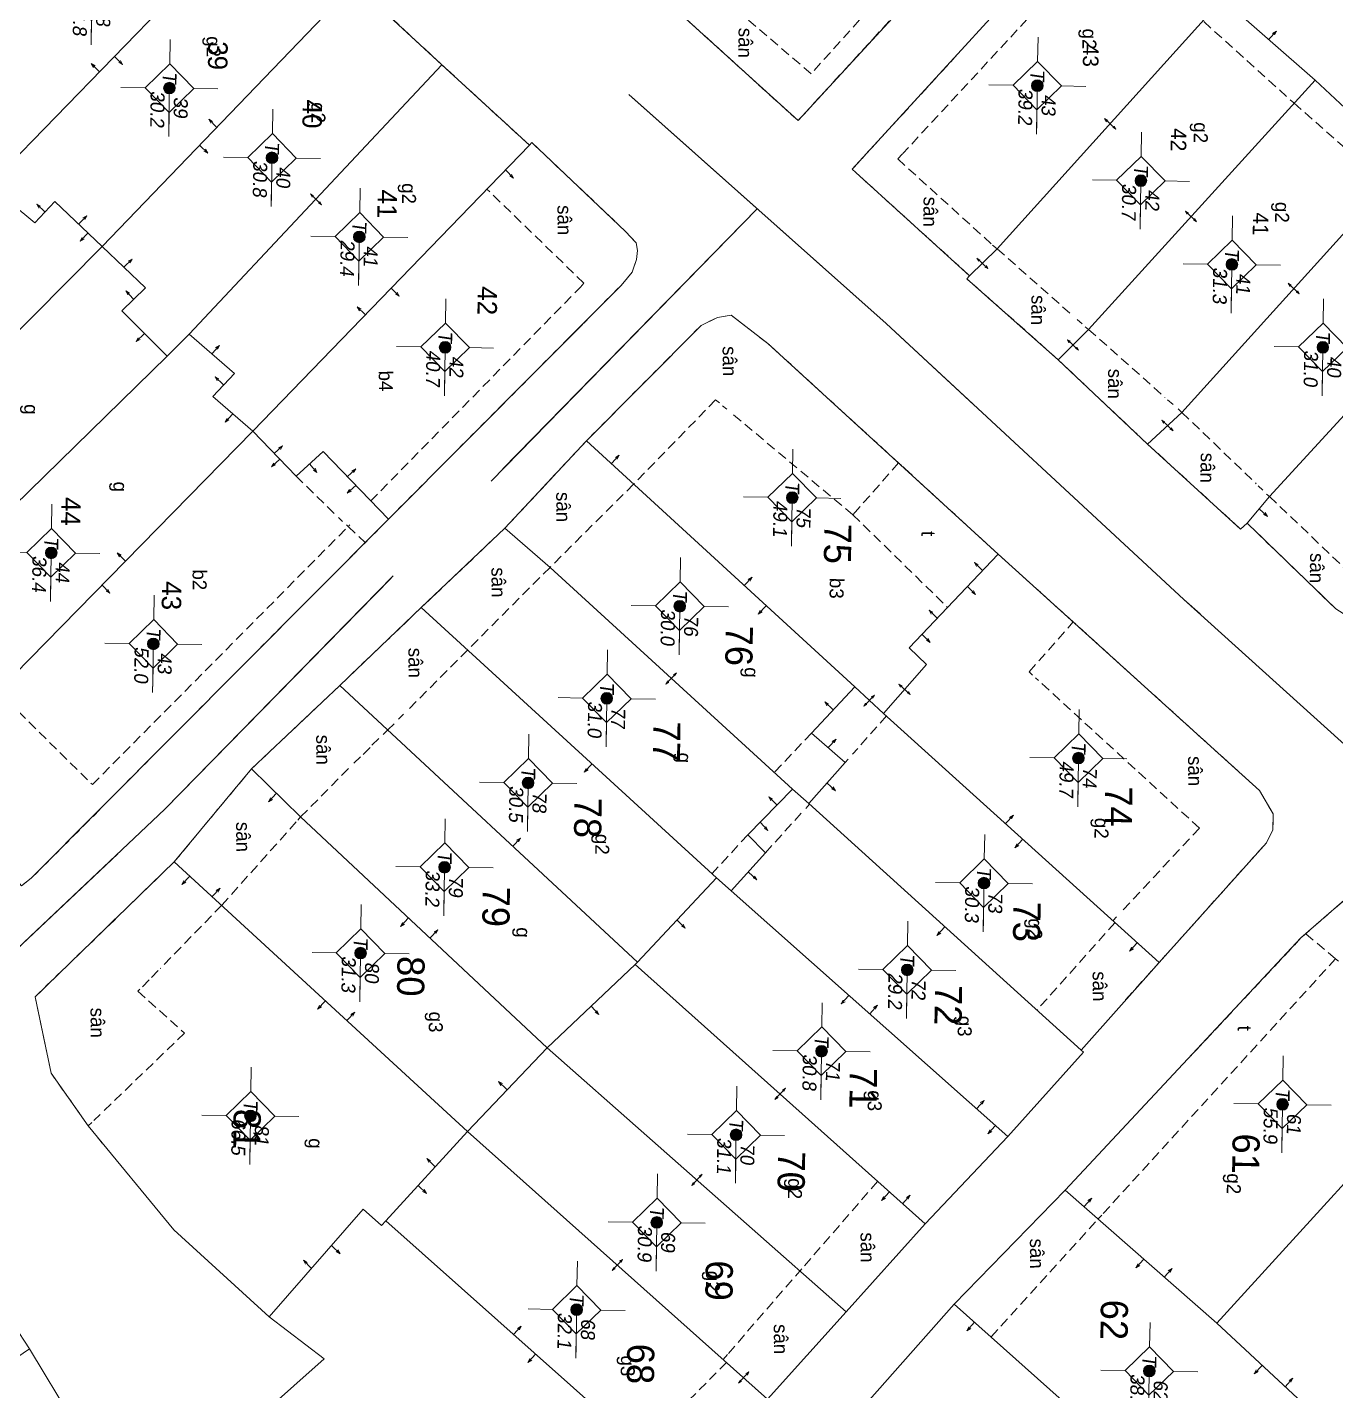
# Model space of a CAD drawing. Extents: x 601689 to 602595, y 1189742 to 1190763.
# Drawn here: x 601999.15 to 602032.82, y 1190608.76 to 1190643.84 of the extents above; entities that cross this region are included whole.
import ezdxf
from ezdxf.enums import TextEntityAlignment as Align

# ---------------------------------------------------------------- set-up
doc = ezdxf.new("R2010")
doc.units = 0
doc.header["$MEASUREMENT"] = 0
doc.linetypes.add('HIDDEN', pattern=[0.375, 0.25, -0.125])
for name, color, linetype in [('10', 250, 'Continuous'), ('11', 7, 'Continuous'), ('13', 7, 'Continuous'), ('14', 7, 'Continuous'), ('15', 7, 'Continuous'), ('16', 7, 'Continuous'), ('22', 7, 'Continuous'), ('53', 7, 'Continuous'), ('57', 7, 'Continuous')]:
    doc.layers.add(name, color=color, linetype=linetype)
doc.layers.get('0').off()
doc.styles.add('TXT', font='vnshx.shx')

# ---------------------------------------------------------------- blocks, each defined once
blk = doc.blocks.new('NH3R')
at = {"layer": '16', "color": 7, "linetype": 'Continuous', "lineweight": 0}
for p, q in [((0, 0), (0.297, -0.005)), ((0.297, -0.005), (0.186, 0.031)), ((0.297, -0.005), (0.189, -0.033))]:
    blk.add_line(p, q, dxfattribs=at)
blk = doc.blocks.new('NH3')
at = {"layer": '16', "color": 7, "linetype": 'Continuous', "lineweight": 0}
for p, q in [((-0.199, -0.002), (-0.113, 0.021)), ((0.197, -0.012), (0.107, 0.015)), ((-0.199, -0.002), (0.197, -0.012)), ((-0.199, -0.002), (-0.116, -0.035)), ((0.197, -0.012), (0.104, -0.027))]:
    blk.add_line(p, q, dxfattribs=at)
blk = doc.blocks.new('BDONG')
at = {"color": 7, "linetype": 'Continuous', "lineweight": 0}
for p, q in [((0, 0), (0, -1.508)), ((0, 0), (2.759, 0)), ((0.342, 0), (0.342, -1.508)), ((0.797, 0), (0.797, -1.508)), ((1.274, 0), (1.274, -1.508)), ((1.73, 0), (1.73, -1.508)), ((1.753, 0), (1.753, -1.508)), ((2.072, 0), (2.072, -1.508)), ((2.759, 0), (2.759, -1.508)), ((0, -0.308), (1.73, -0.308)), ((1.753, -0.308), (2.759, -0.308)), ((0, -0.458), (1.73, -0.458)), ((1.753, -0.458), (2.759, -0.458)), ((0, -0.608), (1.73, -0.608)), ((1.753, -0.608), (2.759, -0.608)), ((0, -0.758), (1.73, -0.758)), ((1.753, -0.758), (2.759, -0.758)), ((0, -0.908), (1.73, -0.908)), ((1.753, -0.908), (2.759, -0.908)), ((0, -1.058), (1.73, -1.058)), ((1.753, -1.058), (2.759, -1.058)), ((0, -1.208), (1.73, -1.208)), ((1.753, -1.208), (2.759, -1.208)), ((0, -1.358), (1.73, -1.358)), ((1.753, -1.358), (2.759, -1.358)), ((0, -1.508), (1.73, -1.508)), ((1.753, -1.508), (2.759, -1.508))]:
    blk.add_line(p, q, dxfattribs=at)
at = {"color": 7, "linetype": 'Continuous', "lineweight": 0, "style": 'TXT'}
for s, height, p in [('(D%%239ng cho ch%%216nh l%%253 bi%%213n %%174%%233ng)', 0.054, (1.743, 0.05)), ('s%%232 TT', 0.05, (0.21, -0.099)), ('s%%232 hi%%214u', 0.049998, (0.639, -0.104)), ('s%%232 hi%%214u th%%246a', 0.049998, (1.135, -0.103)), ('s%%232 hi%%214u th%%246a', 0.049998, (1.612, -0.107)), ('s%%232 TT', 0.05, (1.936, -0.114)), ('s%%232 hi%%214u th%%246a b%%225', 0.049998, (2.559, -0.108)), ('g%%232c c%%241a th%%246a', 0.049998, (1.137, -0.187)), ('Th%%246a th%%170m', 0.049998, (0.227, -0.214)), ('Th%%246a th%%170m', 0.049998, (0.63, -0.213)), ('l%%169n c%%203n', 0.049998, (1.56, -0.224)), ('Th%%246a b%%225', 0.049998, (1.956, -0.203)), ('(ch%%216 %%174%%184nh s%%232 m%%233t l%%199n)', 0.049998, (2.638, -0.204)), ('m%%237i th%%170m', 0.049998, (1.101, -0.282))]:
    blk.add_text(s, height=height, rotation=360, dxfattribs=at).set_placement(p, align=Align.CENTER)
blk.add_text('B%%182ng c%%184c th%%246a bi%%213n %%174%%233ng ', height=0.049998, rotation=360, dxfattribs=at).set_placement((0.008, 0.046))
blk = doc.blocks.new('BANG')
at = {"color": 7, "linetype": 'Continuous', "lineweight": 0, "xscale": 9.999585560760034, "yscale": 9.999585560760034, "rotation": 359.9999199552673}
blk.add_blockref('BDONG', (0, 0), dxfattribs=at)
blk = doc.blocks.new('*M2399239923992399')
at = {"layer": '13', "color": 3, "linetype": 'Continuous', "lineweight": 0}
blk.add_line((602206.107, 1189692.14), (602207.127, 1189692.14), dxfattribs=at)
at = {"layer": '13', "color": 3, "linetype": 'Continuous', "lineweight": 0, "style": 'TXT', "oblique": 7.6055}
for s, p in [('40', (602206.257, 1189692.44)), ('31.0', (602206.107, 1189691.84))]:
    blk.add_text(s, height=0.36, dxfattribs=at).set_placement(p, align=Align.MIDDLE_LEFT)
blk.add_text('T', height=0.36, dxfattribs=at).set_placement((602205.91, 1189692.14), align=Align.MIDDLE_RIGHT)
blk = doc.blocks.new('*M2404240424042404')
at = {"layer": '13', "color": 3, "linetype": 'Continuous', "lineweight": 0}
blk.add_line((602204.008, 1189689.769), (602205.028, 1189689.769), dxfattribs=at)
at = {"layer": '13', "color": 3, "linetype": 'Continuous', "lineweight": 0, "style": 'TXT', "oblique": 7.6055}
for s, p in [('41', (602204.158, 1189690.069)), ('31.3', (602204.008, 1189689.469))]:
    blk.add_text(s, height=0.36, dxfattribs=at).set_placement(p, align=Align.MIDDLE_LEFT)
blk.add_text('T', height=0.36, dxfattribs=at).set_placement((602203.811, 1189689.769), align=Align.MIDDLE_RIGHT)
blk = doc.blocks.new('*M2408240824082408')
at = {"layer": '13', "color": 3, "linetype": 'Continuous', "lineweight": 0}
blk.add_line((602201.886, 1189687.397), (602202.906, 1189687.397), dxfattribs=at)
at = {"layer": '13', "color": 3, "linetype": 'Continuous', "lineweight": 0, "style": 'TXT', "oblique": 7.6055}
for s, p in [('42', (602202.036, 1189687.697)), ('30.7', (602201.886, 1189687.097))]:
    blk.add_text(s, height=0.36, dxfattribs=at).set_placement(p, align=Align.MIDDLE_LEFT)
blk.add_text('T', height=0.36, dxfattribs=at).set_placement((602201.689, 1189687.397), align=Align.MIDDLE_RIGHT)
blk = doc.blocks.new('*M2412241224122412')
at = {"layer": '13', "color": 3, "linetype": 'Continuous', "lineweight": 0}
blk.add_line((602199.481, 1189684.696), (602200.501, 1189684.696), dxfattribs=at)
at = {"layer": '13', "color": 3, "linetype": 'Continuous', "lineweight": 0, "style": 'TXT', "oblique": 7.6055}
for s, p in [('43', (602199.631, 1189684.996)), ('39.2', (602199.481, 1189684.396))]:
    blk.add_text(s, height=0.36, dxfattribs=at).set_placement(p, align=Align.MIDDLE_LEFT)
blk.add_text('T', height=0.36, dxfattribs=at).set_placement((602199.284, 1189684.696), align=Align.MIDDLE_RIGHT)
blk = doc.blocks.new('CENTRD')
at = {"layer": '11', "linetype": 'Continuous', "lineweight": 0}
h = blk.add_hatch(color=2, dxfattribs=at)
edge = h.paths.add_edge_path()
edge.add_arc((0, 0), 0.15, 0, 360)
at = {"layer": '11', "color": 2, "linetype": 'Continuous', "lineweight": 0}
for p, q in [((0, 1.25), (0, 0.625)), ((0, 0.625), (-0.625, 0)), ((0.625, 0), (0, 0.625)), ((-0.625, 0), (-1.25, 0)), ((-0.625, 0), (0, -0.625)), ((0, -0.625), (0.625, 0)), ((1.25, 0), (0.625, 0)), ((0, -0.625), (0, -1.25))]:
    blk.add_line(p, q, dxfattribs=at)
blk.add_circle((0, 0), 0.15, dxfattribs=at)
blk = doc.blocks.new('*M2471247124712471')
at = {"layer": '13', "color": 3, "linetype": 'Continuous', "lineweight": 0}
blk.add_line((602225.596, 1189691.386), (602226.616, 1189691.386), dxfattribs=at)
at = {"layer": '13', "color": 3, "linetype": 'Continuous', "lineweight": 0, "style": 'TXT', "oblique": 7.6055}
for s, p in [('61', (602225.746, 1189691.686)), ('55.9', (602225.596, 1189691.086))]:
    blk.add_text(s, height=0.36, dxfattribs=at).set_placement(p, align=Align.MIDDLE_LEFT)
blk.add_text('T', height=0.36, dxfattribs=at).set_placement((602225.399, 1189691.386), align=Align.MIDDLE_RIGHT)
blk = doc.blocks.new('*M2476247624762476')
at = {"layer": '13', "color": 3, "linetype": 'Continuous', "lineweight": 0}
blk.add_line((602232.505, 1189688.057), (602233.525, 1189688.057), dxfattribs=at)
at = {"layer": '13', "color": 3, "linetype": 'Continuous', "lineweight": 0, "style": 'TXT', "oblique": 7.6055}
blk.add_text('T', height=0.36, dxfattribs=at).set_placement((602232.308, 1189688.057), align=Align.MIDDLE_RIGHT)
for s, p in [('62', (602232.655, 1189688.357)), ('38.6', (602232.505, 1189687.757))]:
    blk.add_text(s, height=0.36, dxfattribs=at).set_placement(p, align=Align.MIDDLE_LEFT)
blk = doc.blocks.new('*M2481248124812481')
at = {"layer": '13', "color": 3, "linetype": 'Continuous', "lineweight": 0}
blk.add_line((602216.765, 1189686.005), (602217.785, 1189686.005), dxfattribs=at)
at = {"layer": '13', "color": 3, "linetype": 'Continuous', "lineweight": 0, "style": 'TXT', "oblique": 7.6055}
for s, p in [('74', (602216.915, 1189686.305)), ('49.7', (602216.765, 1189685.705))]:
    blk.add_text(s, height=0.36, dxfattribs=at).set_placement(p, align=Align.MIDDLE_LEFT)
blk.add_text('T', height=0.36, dxfattribs=at).set_placement((602216.568, 1189686.005), align=Align.MIDDLE_RIGHT)
blk = doc.blocks.new('*M2484248424842484')
at = {"layer": '13', "color": 3, "linetype": 'Continuous', "lineweight": 0}
blk.add_line((602220.017, 1189683.622), (602221.037, 1189683.622), dxfattribs=at)
at = {"layer": '13', "color": 3, "linetype": 'Continuous', "lineweight": 0, "style": 'TXT', "oblique": 7.6055}
for s, p in [('73', (602220.167, 1189683.922)), ('30.3', (602220.017, 1189683.322))]:
    blk.add_text(s, height=0.36, dxfattribs=at).set_placement(p, align=Align.MIDDLE_LEFT)
blk.add_text('T', height=0.36, dxfattribs=at).set_placement((602219.82, 1189683.622), align=Align.MIDDLE_RIGHT)
blk = doc.blocks.new('*M2489248924892489')
at = {"layer": '13', "color": 3, "linetype": 'Continuous', "lineweight": 0}
blk.add_line((602222.276, 1189681.679), (602223.296, 1189681.679), dxfattribs=at)
at = {"layer": '13', "color": 3, "linetype": 'Continuous', "lineweight": 0, "style": 'TXT', "oblique": 7.6055}
for s, p in [('72', (602222.426, 1189681.979)), ('29.2', (602222.276, 1189681.379))]:
    blk.add_text(s, height=0.36, dxfattribs=at).set_placement(p, align=Align.MIDDLE_LEFT)
blk.add_text('T', height=0.36, dxfattribs=at).set_placement((602222.079, 1189681.679), align=Align.MIDDLE_RIGHT)
blk = doc.blocks.new('*M2494249424942494')
at = {"layer": '13', "color": 3, "linetype": 'Continuous', "lineweight": 0}
blk.add_line((602224.402, 1189679.506), (602225.422, 1189679.506), dxfattribs=at)
at = {"layer": '13', "color": 3, "linetype": 'Continuous', "lineweight": 0, "style": 'TXT', "oblique": 7.6055}
for s, p in [('71', (602224.552, 1189679.806)), ('30.8', (602224.402, 1189679.206))]:
    blk.add_text(s, height=0.36, dxfattribs=at).set_placement(p, align=Align.MIDDLE_LEFT)
blk.add_text('T', height=0.36, dxfattribs=at).set_placement((602224.205, 1189679.506), align=Align.MIDDLE_RIGHT)
blk = doc.blocks.new('*M2496249624962496')
at = {"layer": '13', "color": 3, "linetype": 'Continuous', "lineweight": 0}
blk.add_line((602210.172, 1189678.544), (602211.192, 1189678.544), dxfattribs=at)
at = {"layer": '13', "color": 3, "linetype": 'Continuous', "lineweight": 0, "style": 'TXT', "oblique": 7.6055}
for s, p in [('75', (602210.322, 1189678.844)), ('49.1', (602210.172, 1189678.244))]:
    blk.add_text(s, height=0.36, dxfattribs=at).set_placement(p, align=Align.MIDDLE_LEFT)
blk.add_text('T', height=0.36, dxfattribs=at).set_placement((602209.975, 1189678.544), align=Align.MIDDLE_RIGHT)
blk = doc.blocks.new('*M2498249824982498')
at = {"layer": '13', "color": 3, "linetype": 'Continuous', "lineweight": 0}
blk.add_line((602226.582, 1189677.337), (602227.602, 1189677.337), dxfattribs=at)
at = {"layer": '13', "color": 3, "linetype": 'Continuous', "lineweight": 0, "style": 'TXT', "oblique": 7.6055}
for s, p in [('70', (602226.732, 1189677.637)), ('31.1', (602226.582, 1189677.037))]:
    blk.add_text(s, height=0.36, dxfattribs=at).set_placement(p, align=Align.MIDDLE_LEFT)
blk.add_text('T', height=0.36, dxfattribs=at).set_placement((602226.385, 1189677.337), align=Align.MIDDLE_RIGHT)
blk = doc.blocks.new('*M2502250225022502')
at = {"layer": '13', "color": 3, "linetype": 'Continuous', "lineweight": 0}
blk.add_line((602213.007, 1189675.692), (602214.027, 1189675.692), dxfattribs=at)
at = {"layer": '13', "color": 3, "linetype": 'Continuous', "lineweight": 0, "style": 'TXT', "oblique": 7.6055}
for s, p in [('76', (602213.157, 1189675.992)), ('30.0', (602213.007, 1189675.392))]:
    blk.add_text(s, height=0.36, dxfattribs=at).set_placement(p, align=Align.MIDDLE_LEFT)
blk.add_text('T', height=0.36, dxfattribs=at).set_placement((602212.81, 1189675.692), align=Align.MIDDLE_RIGHT)
blk = doc.blocks.new('*M2503250325032503')
at = {"layer": '13', "color": 3, "linetype": 'Continuous', "lineweight": 0}
blk.add_line((602228.867, 1189675.329), (602229.887, 1189675.329), dxfattribs=at)
at = {"layer": '13', "color": 3, "linetype": 'Continuous', "lineweight": 0, "style": 'TXT', "oblique": 7.6055}
for s, p in [('69', (602229.017, 1189675.629)), ('30.9', (602228.867, 1189675.029))]:
    blk.add_text(s, height=0.36, dxfattribs=at).set_placement(p, align=Align.MIDDLE_LEFT)
blk.add_text('T', height=0.36, dxfattribs=at).set_placement((602228.67, 1189675.329), align=Align.MIDDLE_RIGHT)
blk = doc.blocks.new('*M2506250625062506')
at = {"layer": '13', "color": 3, "linetype": 'Continuous', "lineweight": 0}
blk.add_line((602215.404, 1189673.849), (602216.424, 1189673.849), dxfattribs=at)
at = {"layer": '13', "color": 3, "linetype": 'Continuous', "lineweight": 0, "style": 'TXT', "oblique": 7.6055}
for s, p in [('77', (602215.554, 1189674.149)), ('31.0', (602215.404, 1189673.549))]:
    blk.add_text(s, height=0.36, dxfattribs=at).set_placement(p, align=Align.MIDDLE_LEFT)
blk.add_text('T', height=0.36, dxfattribs=at).set_placement((602215.207, 1189673.849), align=Align.MIDDLE_RIGHT)
blk = doc.blocks.new('*M2507250725072507')
at = {"layer": '13', "color": 3, "linetype": 'Continuous', "lineweight": 0}
blk.add_line((602231.142, 1189673.301), (602232.162, 1189673.301), dxfattribs=at)
at = {"layer": '13', "color": 3, "linetype": 'Continuous', "lineweight": 0, "style": 'TXT', "oblique": 7.6055}
for s, p in [('68', (602231.292, 1189673.601)), ('32.1', (602231.142, 1189673.001))]:
    blk.add_text(s, height=0.36, dxfattribs=at).set_placement(p, align=Align.MIDDLE_LEFT)
blk.add_text('T', height=0.36, dxfattribs=at).set_placement((602230.945, 1189673.301), align=Align.MIDDLE_RIGHT)
blk = doc.blocks.new('*M2511251125112511')
at = {"layer": '13', "color": 3, "linetype": 'Continuous', "lineweight": 0}
blk.add_line((602217.609, 1189671.856), (602218.629, 1189671.856), dxfattribs=at)
at = {"layer": '13', "color": 3, "linetype": 'Continuous', "lineweight": 0, "style": 'TXT', "oblique": 7.6055}
for s, p in [('78', (602217.759, 1189672.156)), ('30.5', (602217.609, 1189671.556))]:
    blk.add_text(s, height=0.36, dxfattribs=at).set_placement(p, align=Align.MIDDLE_LEFT)
blk.add_text('T', height=0.36, dxfattribs=at).set_placement((602217.412, 1189671.856), align=Align.MIDDLE_RIGHT)
blk = doc.blocks.new('*M2516251625162516')
at = {"layer": '13', "color": 3, "linetype": 'Continuous', "lineweight": 0}
blk.add_line((602219.81, 1189669.737), (602220.83, 1189669.737), dxfattribs=at)
at = {"layer": '13', "color": 3, "linetype": 'Continuous', "lineweight": 0, "style": 'TXT', "oblique": 7.6055}
for s, p in [('79', (602219.96, 1189670.037)), ('33.2', (602219.81, 1189669.437))]:
    blk.add_text(s, height=0.36, dxfattribs=at).set_placement(p, align=Align.MIDDLE_LEFT)
blk.add_text('T', height=0.36, dxfattribs=at).set_placement((602219.613, 1189669.737), align=Align.MIDDLE_RIGHT)
blk = doc.blocks.new('*M2521252125212521')
at = {"layer": '13', "color": 3, "linetype": 'Continuous', "lineweight": 0}
blk.add_line((602222.051, 1189667.609), (602223.071, 1189667.609), dxfattribs=at)
at = {"layer": '13', "color": 3, "linetype": 'Continuous', "lineweight": 0, "style": 'TXT', "oblique": 7.6055}
for s, p in [('80', (602222.201, 1189667.909)), ('31.3', (602222.051, 1189667.309))]:
    blk.add_text(s, height=0.36, dxfattribs=at).set_placement(p, align=Align.MIDDLE_LEFT)
blk.add_text('T', height=0.36, dxfattribs=at).set_placement((602221.854, 1189667.609), align=Align.MIDDLE_RIGHT)
blk = doc.blocks.new('*M2528252825282528')
at = {"layer": '13', "color": 3, "linetype": 'Continuous', "lineweight": 0}
blk.add_line((602226.278, 1189664.836), (602227.298, 1189664.836), dxfattribs=at)
at = {"layer": '13', "color": 3, "linetype": 'Continuous', "lineweight": 0, "style": 'TXT', "oblique": 7.6055}
for s, p in [('81', (602226.428, 1189665.136)), ('66.5', (602226.278, 1189664.536))]:
    blk.add_text(s, height=0.36, dxfattribs=at).set_placement(p, align=Align.MIDDLE_LEFT)
blk.add_text('T', height=0.36, dxfattribs=at).set_placement((602226.081, 1189664.836), align=Align.MIDDLE_RIGHT)
blk = doc.blocks.new('*M2627262726272627')
at = {"layer": '13', "color": 3, "linetype": 'Continuous', "lineweight": 0}
blk.add_line((602206.434, 1189669.557), (602207.454, 1189669.557), dxfattribs=at)
at = {"layer": '13', "color": 3, "linetype": 'Continuous', "lineweight": 0, "style": 'TXT', "oblique": 7.6055}
for s, p in [('42', (602206.584, 1189669.857)), ('40.7', (602206.434, 1189669.257))]:
    blk.add_text(s, height=0.36, dxfattribs=at).set_placement(p, align=Align.MIDDLE_LEFT)
blk.add_text('T', height=0.36, dxfattribs=at).set_placement((602206.237, 1189669.557), align=Align.MIDDLE_RIGHT)
blk = doc.blocks.new('*M2631263126312631')
at = {"layer": '13', "color": 3, "linetype": 'Continuous', "lineweight": 0}
blk.add_line((602203.625, 1189667.31), (602204.645, 1189667.31), dxfattribs=at)
at = {"layer": '13', "color": 3, "linetype": 'Continuous', "lineweight": 0, "style": 'TXT', "oblique": 7.6055}
for s, p in [('41', (602203.775, 1189667.61)), ('29.4', (602203.625, 1189667.01))]:
    blk.add_text(s, height=0.36, dxfattribs=at).set_placement(p, align=Align.MIDDLE_LEFT)
blk.add_text('T', height=0.36, dxfattribs=at).set_placement((602203.428, 1189667.31), align=Align.MIDDLE_RIGHT)
blk = doc.blocks.new('*M2636263626362636')
at = {"layer": '13', "color": 3, "linetype": 'Continuous', "lineweight": 0}
blk.add_line((602201.624, 1189665.033), (602202.644, 1189665.033), dxfattribs=at)
at = {"layer": '13', "color": 3, "linetype": 'Continuous', "lineweight": 0, "style": 'TXT', "oblique": 7.6055}
for s, p in [('40', (602201.774, 1189665.333)), ('30.8', (602201.624, 1189664.733))]:
    blk.add_text(s, height=0.36, dxfattribs=at).set_placement(p, align=Align.MIDDLE_LEFT)
blk.add_text('T', height=0.36, dxfattribs=at).set_placement((602201.427, 1189665.033), align=Align.MIDDLE_RIGHT)
blk = doc.blocks.new('*M2642264226422642')
at = {"layer": '13', "color": 3, "linetype": 'Continuous', "lineweight": 0}
blk.add_line((602199.867, 1189662.367), (602200.887, 1189662.367), dxfattribs=at)
at = {"layer": '13', "color": 3, "linetype": 'Continuous', "lineweight": 0, "style": 'TXT', "oblique": 7.6055}
for s, p in [('39', (602200.017, 1189662.667)), ('30.2', (602199.867, 1189662.067))]:
    blk.add_text(s, height=0.36, dxfattribs=at).set_placement(p, align=Align.MIDDLE_LEFT)
blk.add_text('T', height=0.36, dxfattribs=at).set_placement((602199.67, 1189662.367), align=Align.MIDDLE_RIGHT)
blk = doc.blocks.new('*M2643264326432643')
at = {"layer": '13', "color": 3, "linetype": 'Continuous', "lineweight": 0}
blk.add_line((602214.172, 1189662.163), (602215.192, 1189662.163), dxfattribs=at)
at = {"layer": '13', "color": 3, "linetype": 'Continuous', "lineweight": 0, "style": 'TXT', "oblique": 7.6055}
for s, p in [('43', (602214.322, 1189662.463)), ('52.0', (602214.172, 1189661.863))]:
    blk.add_text(s, height=0.36, dxfattribs=at).set_placement(p, align=Align.MIDDLE_LEFT)
blk.add_text('T', height=0.36, dxfattribs=at).set_placement((602213.975, 1189662.163), align=Align.MIDDLE_RIGHT)
blk = doc.blocks.new('*M2646264626462646')
at = {"layer": '13', "color": 3, "linetype": 'Continuous', "lineweight": 0}
blk.add_line((602197.538, 1189660.34), (602198.558, 1189660.34), dxfattribs=at)
at = {"layer": '13', "color": 3, "linetype": 'Continuous', "lineweight": 0, "style": 'TXT', "oblique": 7.6055}
blk.add_text('T', height=0.36, dxfattribs=at).set_placement((602197.341, 1189660.34), align=Align.MIDDLE_RIGHT)
for s, p in [('38', (602197.688, 1189660.64)), ('28.8', (602197.538, 1189660.04))]:
    blk.add_text(s, height=0.36, dxfattribs=at).set_placement(p, align=Align.MIDDLE_LEFT)
blk = doc.blocks.new('*M2649264926492649')
at = {"layer": '13', "color": 3, "linetype": 'Continuous', "lineweight": 0}
blk.add_line((602211.868, 1189659.501), (602212.888, 1189659.501), dxfattribs=at)
at = {"layer": '13', "color": 3, "linetype": 'Continuous', "lineweight": 0, "style": 'TXT', "oblique": 7.6055}
for s, p in [('44', (602212.018, 1189659.801)), ('36.4', (602211.868, 1189659.201))]:
    blk.add_text(s, height=0.36, dxfattribs=at).set_placement(p, align=Align.MIDDLE_LEFT)
blk.add_text('T', height=0.36, dxfattribs=at).set_placement((602211.671, 1189659.501), align=Align.MIDDLE_RIGHT)

msp = doc.modelspace()

# ---------------------------------------------------------------- linework, layer by layer
at = {"layer": '10', "color": 7, "linetype": 'Continuous', "lineweight": 0}
for p, q in [((602005.166, 1190646.979), (601998.166, 1190639.775)), ((602007.447, 1190644.827), (602001.075, 1190638.204)), ((602029.904, 1190644.569), (602032.285, 1190642.476)), ((602009.82, 1190642.875), (602003.314, 1190635.943)), ((602012.072, 1190640.804), (602009.82, 1190642.875)), ((602032.285, 1190642.476), (602033.806, 1190641.055)), ((602004.95, 1190633.45), (602012.072, 1190640.804)), ((602001.075, 1190638.204), (601992.587, 1190629.63)), ((602003.314, 1190635.943), (602002.746, 1190635.381)), ((602002.746, 1190635.381), (601994.587, 1190627.422)), ((602027.977, 1190633.115), (602025.676, 1190635.287)), ((602013.538, 1190633.203), (602011.437, 1190630.952)), ((602013.538, 1190633.203), (602020.44, 1190626.868)), ((602011.437, 1190630.952), (602009.288, 1190628.911)), ((602009.288, 1190628.911), (602007.19, 1190626.909)), ((602016.884, 1190621.957), (602009.288, 1190628.911)), ((602007.19, 1190626.909), (602004.921, 1190624.761)), ((602014.853, 1190619.784), (602007.19, 1190626.909)), ((602020.44, 1190626.868), (602021.181, 1190626.188)), ((602021.181, 1190626.188), (602028.274, 1190619.78)), ((602002.928, 1190622.368), (602004.921, 1190624.761)), ((602018.835, 1190624.24), (602019.26, 1190623.874)), ((602026.263, 1190617.527), (602019.26, 1190623.874)), ((602002.928, 1190622.368), (602010.473, 1190615.434)), ((602014.853, 1190619.784), (602016.884, 1190621.957)), ((602017.259, 1190621.621), (602016.884, 1190621.957)), ((602024.383, 1190615.303), (602017.259, 1190621.621)), ((602014.792, 1190619.725), (602012.523, 1190617.586)), ((602014.853, 1190619.784), (602014.792, 1190619.725)), ((602022.251, 1190613.052), (602014.792, 1190619.725)), ((602026.263, 1190617.527), (602028.274, 1190619.78)), ((602012.523, 1190617.586), (602010.473, 1190615.434)), ((602020.22, 1190610.79), (602012.523, 1190617.586)), ((602010.473, 1190615.434), (602008.372, 1190613.133)), ((602018.199, 1190608.547), (602010.473, 1190615.434)), ((602022.251, 1190613.052), (602024.383, 1190615.303)), ((602025.854, 1190613.923), (602023.003, 1190610.992)), ((602025.854, 1190613.923), (602029.757, 1190610.5)), ((602016.019, 1190606.338), (602008.372, 1190613.133)), ((602020.22, 1190610.79), (602022.251, 1190613.052)), ((601999.206, 1190609.838), (601997.589, 1190612.301)), ((602023.003, 1190610.992), (602020.322, 1190607.968)), ((602018.199, 1190608.547), (602020.22, 1190610.79)), ((602029.757, 1190610.5), (602032.67, 1190607.799)), ((602000.858, 1190607.115), (601999.206, 1190609.838))]:
    msp.add_line(p, q, dxfattribs=at)
for points in [[(602025.325, 1190648.332), (602018.981, 1190641.438), (602016.087, 1190644.069)], [(602023.396, 1190637.448), (602020.374, 1190640.189), (602026.648, 1190647.044)], [(602009.82, 1190642.875), (602007.568, 1190644.956), (602007.447, 1190644.827)], [(602023.396, 1190637.448), (602024.105, 1190638.139), (602029.904, 1190644.569)], [(602025.676, 1190635.287), (602026.457, 1190636.066), (602032.285, 1190642.476)], [(602012.072, 1190640.804), (602012.133, 1190640.873), (602014.541, 1190638.59), (602014.817, 1190638.296), (602014.855, 1190638.095), (602014.821, 1190637.866), (602014.717, 1190637.537), (602014.432, 1190637.201), (602008.44, 1190631.182)], [(602027.977, 1190633.115), (602028.858, 1190633.933), (602034.616, 1190640.294)], [(601998.166, 1190639.775), (601999.343, 1190638.808), (601999.861, 1190639.361), (602001.075, 1190638.204)], [(602002.746, 1190635.381), (602001.583, 1190636.547), (602002.19, 1190637.139), (602001.075, 1190638.204)], [(602030.539, 1190631.08), (602031.109, 1190631.771), (602036.996, 1190638.172)], [(602025.676, 1190635.287), (602023.325, 1190637.369), (602023.396, 1190637.448)], [(602013.538, 1190633.203), (602016.488, 1190636.172), (602016.911, 1190636.377), (602017.262, 1190636.432), (602018.201, 1190635.709), (602024.127, 1190630.288)], [(602004.95, 1190633.45), (602003.922, 1190634.344), (602004.481, 1190634.937), (602003.314, 1190635.943)], [(602040.096, 1190635.279), (602033.777, 1190628.725), (602033.314, 1190628.561), (602032.819, 1190628.878), (602030.539, 1190631.08)], [(602004.95, 1190633.45), (601998.388, 1190626.76), (601996.646, 1190625.144)], [(602004.95, 1190633.45), (602006.065, 1190632.295), (602006.763, 1190632.926), (602008.44, 1190631.182)], [(602030.539, 1190631.08), (602030.367, 1190630.932), (602027.977, 1190633.115)], [(601996.646, 1190625.144), (601996.351, 1190624.818), (601999, 1190621.752), (601999.253, 1190621.948), (602008.44, 1190631.182)], [(602018.835, 1190624.24), (602012.602, 1190629.946), (602011.437, 1190630.952)], [(602024.127, 1190630.288), (602021.844, 1190627.878), (602022.289, 1190627.443), (602021.181, 1190626.188)], [(602028.274, 1190619.78), (602031.036, 1190622.862), (602031.201, 1190623.19), (602031.206, 1190623.6), (602030.855, 1190624.205), (602024.127, 1190630.288)], [(602020.44, 1190626.868), (602019.324, 1190625.683), (602020.194, 1190624.921), (602019.26, 1190623.874)], [(602004.921, 1190624.761), (602006.184, 1190623.523), (602012.523, 1190617.586)], [(602017.259, 1190621.621), (602018.142, 1190622.6), (602017.689, 1190623.065), (602018.835, 1190624.24)], [(602005.377, 1190610.664), (602002.919, 1190612.898), (602000.715, 1190615.578), (601999.764, 1190616.931), (601999.35, 1190618.897), (602002.928, 1190622.368)], [(602025.854, 1190613.923), (602031.923, 1190620.41), (602033.553, 1190621.838), (602037.048, 1190618.6)], [(602037.048, 1190618.6), (602035.889, 1190617.225), (602029.757, 1190610.5)], [(602024.383, 1190615.303), (602026.323, 1190617.476), (602026.263, 1190617.527)], [(602008.372, 1190613.133), (602008.26, 1190613.014), (602007.796, 1190613.431), (602005.377, 1190610.664)], [(602023.003, 1190610.992), (602029.83, 1190604.898), (602031.09, 1190606.401), (602031.664, 1190605.893)], [(602005.377, 1190610.664), (602006.793, 1190609.584), (602005.224, 1190608.196), (602007.94, 1190604.998), (602011.156, 1190601.044), (602016.019, 1190606.338)], [(601999.206, 1190609.838), (601998.086, 1190609.073), (601989.965, 1190603.915)]]:
    msp.add_lwpolyline(points, dxfattribs=at)
at = {"layer": '14', "color": 6, "linetype": 'HIDDEN', "lineweight": 0}
for p, q in [((602024.831, 1190648.769), (602019.317, 1190642.644)), ((602026.916, 1190646.25), (602021.679, 1190640.591)), ((602026.916, 1190646.25), (602031.738, 1190641.893)), ((602019.317, 1190642.644), (602017.35, 1190644.331)), ((602031.738, 1190641.893), (602033.714, 1190640.156)), ((602021.669, 1190640.581), (602021.547, 1190640.453)), ((602021.547, 1190640.453), (602023.987, 1190638.239)), ((602013.472, 1190637.254), (602010.976, 1190639.679)), ((602023.987, 1190638.239), (602024.105, 1190638.139)), ((602024.105, 1190638.139), (602026.071, 1190636.401)), ((602007.985, 1190631.649), (602013.381, 1190637.155)), ((602013.381, 1190637.155), (602013.472, 1190637.254)), ((602026.16, 1190636.32), (602026.29, 1190636.208)), ((602026.368, 1190636.137), (602026.457, 1190636.066)), ((602026.457, 1190636.066), (602028.423, 1190634.319)), ((602016.862, 1190634.257), (602014.751, 1190632.086)), ((602016.961, 1190634.176), (602016.862, 1190634.257)), ((602017.149, 1190634.013), (602017.04, 1190634.105)), ((602028.492, 1190634.258), (602028.631, 1190634.136)), ((602028.759, 1190634.024), (602028.858, 1190633.933)), ((602028.858, 1190633.933), (602030.773, 1190632.096)), ((602021.57, 1190632.633), (602020.453, 1190631.368)), ((602006.065, 1190632.295), (602007.071, 1190631.311)), ((602014.751, 1190632.086), (602012.602, 1190629.946)), ((602030.823, 1190632.046), (602030.941, 1190631.934)), ((602031.039, 1190631.832), (602031.109, 1190631.771)), ((602031.109, 1190631.771), (602033.577, 1190629.418)), ((602007.16, 1190631.23), (602007.259, 1190631.129)), ((602020.392, 1190631.299), (602022.829, 1190628.915)), ((602007.367, 1190631.037), (602007.407, 1190630.996)), ((602007.407, 1190630.996), (602007.841, 1190630.581)), ((602012.602, 1190629.946), (602010.483, 1190627.824)), ((602010.483, 1190627.824), (602008.932, 1190626.266)), ((602029.311, 1190623.236), (602025.094, 1190627.104)), ((601998.388, 1190626.76), (602000.785, 1190624.397)), ((602008.587, 1190625.921), (602008.425, 1190625.763)), ((602008.831, 1190626.167), (602008.699, 1190626.039)), ((602021.261, 1190626.127), (602020.387, 1190625.138)), ((602008.019, 1190625.368), (602008.263, 1190625.604)), ((602008.303, 1190625.644), (602008.425, 1190625.763)), ((602019.324, 1190625.683), (602018.37, 1190624.667)), ((602007.796, 1190625.131), (602007.999, 1190625.338)), ((602007.553, 1190624.905), (602007.726, 1190625.072)), ((602020.275, 1190625.01), (602020.194, 1190624.921)), ((602006.184, 1190623.523), (602007.452, 1190624.806)), ((602019.178, 1190623.745), (602019.279, 1190623.853)), ((602004.153, 1190621.251), (602006.113, 1190623.444)), ((602006.113, 1190623.444), (602006.184, 1190623.523)), ((602018.142, 1190622.6), (602019.076, 1190623.636)), ((602029.311, 1190623.236), (602027.272, 1190621.054)), ((602017.689, 1190623.065), (602016.764, 1190622.058)), ((602004.153, 1190621.251), (602002.57, 1190619.622)), ((602027.138, 1190620.806), (602025.127, 1190618.553)), ((602027.18, 1190620.955), (602027.089, 1190620.857)), ((602032.815, 1190619.877), (602032.034, 1190620.529)), ((602002.519, 1190619.573), (602002.296, 1190619.346)), ((602032.815, 1190619.877), (602026.795, 1190613.28)), ((602032.884, 1190619.817), (602032.815, 1190619.877)), ((602002.286, 1190619.337), (602002.104, 1190619.149)), ((602001.029, 1190615.873), (602000.866, 1190615.716)), ((602000.807, 1190615.667), (602000.715, 1190615.578)), ((602021.027, 1190614.149), (602019.076, 1190611.896)), ((602026.795, 1190613.28), (602026.703, 1190613.181)), ((602023.952, 1190610.149), (602026.703, 1190613.181)), ((602019.076, 1190611.896), (602017.165, 1190609.692)), ((602017.143, 1190609.492), (602015.063, 1190607.401)), ((602017.165, 1190609.692), (602017.054, 1190609.563))]:
    msp.add_line(p, q, dxfattribs=at)
for points in [[(602020.453, 1190631.368), (602020.392, 1190631.299), (602017.248, 1190633.932)], [(602000.785, 1190624.397), (602000.826, 1190624.357), (602007.447, 1190631.036)], [(602025.015, 1190627.175), (602024.926, 1190627.257), (602026.064, 1190628.541)], [(602002.043, 1190619.09), (602001.993, 1190619.041), (602003.198, 1190617.964), (602001.12, 1190615.962)]]:
    msp.add_lwpolyline(points, dxfattribs=at)
at = {"layer": '22', "color": 7, "linetype": 'HIDDEN', "lineweight": 0}
for p, q in [((602009.82, 1190642.875), (602007.568, 1190644.956)), ((602021.813, 1190644.52), (602018.981, 1190641.438)), ((602018.981, 1190641.438), (602016.087, 1190644.069)), ((602021.325, 1190643.997), (602018.981, 1190641.438)), ((602018.981, 1190641.438), (602016.57, 1190643.632)), ((602020.374, 1190640.189), (602023.165, 1190643.231)), ((602012.072, 1190640.804), (602009.82, 1190642.875)), ((602020.374, 1190640.189), (602022.769, 1190642.797)), ((602012.072, 1190640.804), (602012.133, 1190640.873)), ((602014.541, 1190638.59), (602012.133, 1190640.873)), ((602014.541, 1190638.59), (602012.754, 1190640.284)), ((602023.396, 1190637.448), (602020.374, 1190640.189)), ((602023.396, 1190637.448), (602020.374, 1190640.189)), ((602014.817, 1190638.296), (602014.541, 1190638.59)), ((602014.817, 1190638.296), (602014.541, 1190638.59)), ((602014.855, 1190638.095), (602014.817, 1190638.296)), ((602014.855, 1190638.095), (602014.817, 1190638.296)), ((602014.717, 1190637.537), (602014.821, 1190637.866)), ((602014.717, 1190637.537), (602014.821, 1190637.866)), ((602014.821, 1190637.866), (602014.855, 1190638.095)), ((602014.821, 1190637.866), (602014.855, 1190638.095)), ((602014.432, 1190637.201), (602014.717, 1190637.537)), ((602014.432, 1190637.201), (602014.717, 1190637.537)), ((602008.44, 1190631.182), (602014.432, 1190637.201)), ((602010.741, 1190633.491), (602014.432, 1190637.201)), ((602023.325, 1190637.369), (602023.396, 1190637.448)), ((602023.325, 1190637.369), (602023.396, 1190637.448)), ((602025.676, 1190635.287), (602023.325, 1190637.369)), ((602025.094, 1190635.804), (602023.325, 1190637.369)), ((602017.262, 1190636.432), (602016.911, 1190636.377)), ((602017.262, 1190636.432), (602016.911, 1190636.377)), ((602018.201, 1190635.709), (602017.262, 1190636.432)), ((602018.201, 1190635.709), (602017.262, 1190636.432)), ((602016.488, 1190636.172), (602013.538, 1190633.203)), ((602016.488, 1190636.172), (602013.538, 1190633.203)), ((602016.911, 1190636.377), (602016.488, 1190636.172)), ((602016.911, 1190636.377), (602016.488, 1190636.172)), ((602021.57, 1190632.633), (602018.201, 1190635.709)), ((602021.57, 1190632.633), (602018.201, 1190635.709)), ((602027.977, 1190633.115), (602025.676, 1190635.287)), ((602013.538, 1190633.203), (602011.457, 1190630.972)), ((602013.538, 1190633.203), (602012.421, 1190632.008)), ((602030.367, 1190630.932), (602027.977, 1190633.115)), ((602024.127, 1190630.288), (602021.57, 1190632.633)), ((602021.866, 1190632.359), (602021.57, 1190632.633)), ((601999.253, 1190621.948), (602008.44, 1190631.182)), ((602011.437, 1190630.952), (602009.288, 1190628.911)), ((602011.457, 1190630.972), (602011.437, 1190630.952)), ((602030.539, 1190631.08), (602030.367, 1190630.932)), ((602032.819, 1190628.878), (602030.539, 1190631.08)), ((602026.064, 1190628.541), (602024.127, 1190630.288)), ((602009.288, 1190628.911), (602007.19, 1190626.909)), ((602030.855, 1190624.205), (602026.064, 1190628.541)), ((602007.19, 1190626.909), (602004.921, 1190624.761)), ((602002.928, 1190622.368), (602004.921, 1190624.761)), ((602031.206, 1190623.6), (602030.855, 1190624.205)), ((601999.253, 1190621.948), (602001.037, 1190623.734)), ((602031.201, 1190623.19), (602031.206, 1190623.6)), ((602031.036, 1190622.862), (602031.201, 1190623.19)), ((602028.274, 1190619.78), (602031.036, 1190622.862)), ((601999.35, 1190618.897), (602002.928, 1190622.368)), ((601999.253, 1190621.948), (601999, 1190621.752)), ((601999.253, 1190621.948), (601999, 1190621.752)), ((602033.553, 1190621.838), (602031.923, 1190620.41)), ((601999.35, 1190618.897), (602001.458, 1190620.938)), ((602031.923, 1190620.41), (602029.091, 1190617.379)), ((602027.411, 1190618.822), (602028.274, 1190619.78)), ((601999.764, 1190616.931), (601999.35, 1190618.897)), ((601999.764, 1190616.931), (601999.35, 1190618.897)), ((602000.715, 1190615.578), (601999.764, 1190616.931)), ((602000.715, 1190615.578), (601999.764, 1190616.931)), ((602001.079, 1190615.133), (602000.715, 1190615.578)), ((602001.079, 1190615.133), (602000.715, 1190615.578))]:
    msp.add_line(p, q, dxfattribs=at)
at = {"layer": '57', "color": 172, "linetype": 'Continuous', "lineweight": 0}
for p, q in [((602011.083, 1190632.166), (602017.93, 1190639.173)), ((602011.387, 1190632.483), (602017.93, 1190639.173)), ((602028.912, 1190629.122), (602037.476, 1190621.374))]:
    msp.add_line(p, q, dxfattribs=at)
for points in [[(602014.629, 1190642.109), (602021.249, 1190636.217), (602028.912, 1190629.122), (602029.326, 1190628.746)], [(602014.629, 1190642.109), (602021.249, 1190636.217), (602023.51, 1190634.116)], [(602014.698, 1190642.048), (602021.249, 1190636.217), (602028.912, 1190629.122)], [(602011.083, 1190632.166), (602017.93, 1190639.173)], [(601996.783, 1190618.342), (601996.851, 1190618.211), (602002.687, 1190623.721), (602008.56, 1190629.731)], [(601996.783, 1190618.342), (601996.851, 1190618.211), (602002.687, 1190623.721), (602008.509, 1190629.671)], [(601996.783, 1190618.342), (601996.851, 1190618.211), (602001.481, 1190622.578)]]:
    msp.add_lwpolyline(points, dxfattribs=at)

# ---------------------------------------------------------------- block references
at = {"color": 7, "linetype": 'Continuous', "lineweight": 0, "rotation": 269.2144660607985}
msp.add_blockref('BANG', (602010.394, 1190622.775), dxfattribs=at)
at = {"layer": '11', "color": 2, "linetype": 'Continuous', "lineweight": 0, "rotation": 269.1680420500809}
for p in [(602000.813, 1190644.636), (602002.806, 1190642.277), (602025.138, 1190642.339), (602005.446, 1190640.482), (602027.804, 1190639.895), (602007.694, 1190638.448), (602030.145, 1190637.739), (602009.9, 1190635.607), (602032.485, 1190635.606), (602018.832, 1190631.739), (601999.766, 1190630.319), (602015.939, 1190628.945), (602002.394, 1190627.977), (602014.061, 1190626.575), (602026.196, 1190625.038), (602012.037, 1190624.4), (602009.886, 1190622.23), (602023.766, 1190621.821), (602007.726, 1190620.02), (602021.791, 1190619.59), (602019.587, 1190617.496), (602031.449, 1190616.13), (602004.891, 1190615.833), (602017.387, 1190615.348), (602015.346, 1190613.092), (602013.285, 1190610.847), (602028.02, 1190609.27)]:
    msp.add_blockref('CENTRD', p, dxfattribs=at)
at = {"layer": '13', "color": 3, "linetype": 'Continuous', "lineweight": 0, "rotation": 269.1680420500809}
for name in ['*M2646264626462646', '*M2642264226422642', '*M2412241224122412', '*M2636263626362636', '*M2408240824082408', '*M2631263126312631', '*M2404240424042404', '*M2627262726272627', '*M2399239923992399', '*M2496249624962496', '*M2649264926492649', '*M2502250225022502', '*M2643264326432643', '*M2506250625062506', '*M2481248124812481', '*M2511251125112511', '*M2516251625162516', '*M2484248424842484', '*M2521252125212521', '*M2489248924892489', '*M2494249424942494', '*M2471247124712471', '*M2528252825282528', '*M2498249824982498', '*M2503250325032503', '*M2507250725072507', '*M2476247624762476']:
    msp.add_blockref(name, (-578790.27, 1810052.359), dxfattribs=at)
at = {"layer": '16', "color": 7, "linetype": 'Continuous', "lineweight": 0}
for name, p, xscale, yscale, rotation in [('NH3R', (602031.089, 1190643.523), 1.000002440902189, 1.000002440902189, 48.68979597518894), ('NH3', (602006.572, 1190639.408), 1.000001027100203, 1.000001027100203, 136.8183286441179), ('NH3R', (601999.607, 1190639.085), 1.000002666589905, 1.000002666589905, 136.8848051443788), ('NH3R', (602000.473, 1190638.782), 1.00000216703242, 1.00000216703242, 46.38439489423051), ('NH3', (602029.097, 1190638.979), 0.9999971921847844, 0.9999971921847844, 317.8199523710135), ('NH3R', (602000.72, 1190638.549), 1.00000216703242, 1.00000216703242, 226.3843948942305), ('NH3R', (602001.638, 1190637.666), 1.000001576715964, 1.000001576715964, 46.30906675211234), ('NH3', (602031.731, 1190637.114), 1.000002997185017, 1.000002997185017, 137.857551435167), ('NH3R', (602001.886, 1190636.843), 0.9999985667764096, 0.9999985667764096, 134.2142636804963), ('NH3', (602026.062, 1190635.671), 0.9999971921847844, 0.9999971921847844, 317.8199523710135), ('NH3R', (602004.196, 1190634.641), 0.9999974402842764, 0.9999974402842764, 136.7054038068389), ('NH3R', (602004.437, 1190633.898), 0.9999983148499442, 0.9999983148499442, 228.9835896416509), ('NH3', (602028.493, 1190633.598), 0.9999971921847844, 0.9999971921847844, 317.8199523710135), ('NH3R', (602006.409, 1190632.611), 1.000001312115906, 1.000001312115906, 312.0630754352222), ('NH3R', (602014.179, 1190632.614), 0.9999989486775548, 0.9999989486775548, 47.47009244890643), ('NH3R', (602007.384, 1190632.277), 1.000001454591201, 1.000001454591201, 43.87486445051859), ('NH3R', (602007.601, 1190632.055), 1.000001454591201, 1.000001454591201, 223.8748644505186), ('NH3R', (602023.732, 1190629.863), 0.9999974402842764, 0.9999974402842764, 136.7054038068389), ('NH3R', (602017.596, 1190629.477), 0.9999989486775548, 0.9999989486775548, 47.47009244890643), ('NH3R', (602023.336, 1190629.458), 0.99999859265644, 0.99999859265644, 316.5258216149441), ('NH3R', (602018.159, 1190628.959), 1.00000106673873, 1.00000106673873, 227.517707781424), ('NH3R', (602022.565, 1190628.639), 0.9999974402842764, 0.9999974402842764, 136.7054038068389), ('NH3R', (602022.169, 1190628.224), 0.99999859265644, 0.99999859265644, 316.5258216149441), ('NH3', (602015.713, 1190627.092), 1.00000106673873, 1.00000106673873, 47.51770778142407), ('NH3R', (602019.883, 1190626.276), 0.9999974402842764, 0.9999974402842764, 136.7054038068389), ('NH3R', (602018.439, 1190623.835), 0.9999974402842764, 0.9999974402842764, 136.7054038068389), ('NH3R', (602018.003, 1190623.391), 0.9999980111524838, 0.9999980111524838, 313.2990416932834), ('NH3R', (602011.634, 1190622.768), 1.000002842393399, 1.000002842393399, 47.07350205148498), ('NH3R', (602017.705, 1190622.105), 0.9999975921168416, 0.9999975921168416, 317.9052137182938), ('NH3R', (602003.906, 1190621.474), 1.000002842393399, 1.000002842393399, 47.07350205148498), ('NH3R', (602009.511, 1190620.408), 1.000002842393399, 1.000002842393399, 47.07350205148498), ('NH3R', (602007.372, 1190618.287), 1.000002842393399, 1.000002842393399, 47.07350205148498), ('NH3R', (602013.657, 1190618.66), 0.9999980111524838, 0.9999980111524838, 313.2990416932834), ('NH3R', (602020.825, 1190618.462), 1.000001170789849, 1.000001170789849, 48.42509085137418), ('NH3R', (602011.488, 1190616.51), 1.000001537413564, 1.000001537413564, 136.4028988428957), ('NH3R', (602023.572, 1190616.014), 1.000001170789849, 1.000001170789849, 48.42509085137418), ('NH3R', (602009.641, 1190614.525), 1.000001537413564, 1.000001537413564, 136.4028988428957), ('NH3', (602016.377, 1190614.193), 0.9999974389507, 0.9999974389507, 48.47278207638198), ('NH3R', (602021.668, 1190613.571), 1.000001170789849, 1.000001170789849, 48.42509085137418), ('NH3R', (602006.465, 1190611.909), 1.000001537413564, 1.000001537413564, 136.4028988428957), ('NH3', (602014.337, 1190611.991), 0.999998235366676, 0.999998235366676, 228.2832300240347), ('NH3', (602017.587, 1190609.096), 0.999998235366676, 0.999998235366676, 228.2832300240347)]:
    msp.add_blockref(name, p, dxfattribs=dict(at, xscale=xscale, yscale=yscale, rotation=rotation))
for name, p, rotation in [('NH3R', (602001.392, 1190643.09), 315.7612882067489), ('NH3R', (602001.007, 1190642.696), 135.7612882067488), ('NH3R', (602004.028, 1190641.264), 136.1102858414215), ('NH3', (602027.009, 1190641.349), 137.9617365925183), ('NH3R', (602003.581, 1190640.81), 316.1102858414215), ('NH3R', (602011.453, 1190640.172), 315.9219067931017), ('NH3', (602023.72, 1190637.763), 137.9617365925183), ('NH3R', (602008.511, 1190637.132), 315.9219067931017), ('NH3R', (602007.851, 1190636.442), 135.9219067931017), ('NH3R', (602002.164, 1190635.959), 224.9500602820964), ('NH3R', (602003.897, 1190635.435), 49.2106257752656), ('NH3R', (602005.502, 1190632.873), 43.96919480989832), ('NH3R', (602005.65, 1190632.731), 223.9691948098982), ('NH3R', (602030.844, 1190631.455), 317.9617365925183), ('NH3R', (602001.674, 1190630.106), 135.5538792878715), ('NH3R', (602001.065, 1190629.493), 315.5538792878716), ('NH3', (602021.73, 1190626.81), 318.5766445535378), ('NH3', (602020.806, 1190626.522), 47.44230777657344), ('NH3R', (602019.76, 1190625.307), 48.77516696520259), ('NH3R', (602013.683, 1190624.891), 227.4801074064733), ('NH3R', (602005.562, 1190624.132), 227.4801074064733), ('NH3R', (602019.726, 1190624.398), 318.2643044307417), ('NH3R', (602024.323, 1190623.354), 47.82012863062348), ('NH3R', (602024.767, 1190622.949), 227.8577518437525), ('NH3R', (602003.333, 1190622.003), 227.4801074064733), ('NH3R', (602008.959, 1190620.925), 227.4801074064733), ('NH3R', (602015.868, 1190620.871), 316.9412850264864), ('NH3R', (602022.756, 1190620.695), 227.8201286306235), ('NH3R', (602027.711, 1190620.288), 227.8577518437525), ('NH3R', (602020.292, 1190618.929), 227.8201286306235), ('NH3R', (602006.82, 1190618.795), 227.4801074064733), ('NH3', (602018.527, 1190616.393), 228.1890324423957), ('NH3R', (602024.066, 1190615.588), 227.8201286306235), ('NH3R', (602009.204, 1190614.042), 317.5929305597677), ('NH3R', (602021.333, 1190613.875), 227.8201286306235), ('NH3R', (602026.338, 1190613.497), 47.76360573131068), ('NH3R', (602006.983, 1190612.492), 317.5929305597677), ('NH3R', (602027.879, 1190612.145), 228.0184600615754), ('NH3R', (602028.403, 1190611.688), 47.76360573131068), ('NH3R', (602011.661, 1190610.207), 48.40636706679386), ('NH3R', (602023.526, 1190610.524), 228.0184600615754), ('NH3R', (602012.235, 1190609.709), 227.8201286306235), ('NH3R', (602030.922, 1190609.414), 228.0184600615754), ('NH3R', (602031.514, 1190608.865), 47.76360573131068)]:
    msp.add_blockref(name, p, dxfattribs=dict(at, rotation=rotation))

# ---------------------------------------------------------------- texts
at = {"layer": '15', "color": 7, "linetype": 'Continuous', "lineweight": 0, "style": 'TXT'}
for s, rotation, p in [('s%%169n', 269.2144, (602017.633, 1190643.827)), ('g2', 269.2144, (602026.483, 1190643.806)), ('g2', 270.5644, (602003.94, 1190643.61)), ('g2', 270.5644, (602006.636, 1190641.912)), ('g2', 269.2144, (602029.35, 1190641.396)), ('g2', 270.5644, (602008.968, 1190639.83)), ('s%%169n', 270.5644, (602012.97, 1190639.265)), ('s%%169n', 269.2144, (602022.394, 1190639.482)), ('g2', 269.2144, (602031.443, 1190639.347)), ('s%%169n', 269.2144, (602025.169, 1190636.953)), ('s%%169n', 270.5644, (602017.22, 1190635.637)), ('s%%169n', 269.2144, (602027.143, 1190635.056)), ('b4', 270.5644, (602008.371, 1190635.008)), ('g', 270.5644, (601999.25, 1190634.144)), ('s%%169n', 269.2144, (602029.524, 1190632.894)), ('g', 270.5644, (602001.542, 1190632.152)), ('s%%169n', 270.5644, (602012.939, 1190631.886)), ('t', 269.2144, (602022.336, 1190630.882)), ('s%%169n', 269.2144, (602032.339, 1190630.315)), ('b2', 270.5644, (602003.581, 1190629.893)), ('s%%169n', 270.5644, (602011.272, 1190629.948)), ('b3', 269.2144, (602019.979, 1190629.674)), ('s%%169n', 270.5644, (602009.134, 1190627.877)), ('g ', 269.2144, (602017.787, 1190627.374)), ('s%%169n', 270.5644, (602006.763, 1190625.64)), ('g', 269.2144, (602016.057, 1190625.178)), ('s%%169n', 270.5644, (602029.196, 1190625.092)), ('g2', 269.2144, (602026.795, 1190623.5)), ('s%%169n', 270.5644, (602004.702, 1190623.398)), ('g2', 269.2144, (602013.949, 1190623.087)), ('g', 269.2144, (602011.916, 1190620.684)), ('g2', 269.2144, (602025.089, 1190620.914)), ('s%%169n', 270.5644, (602026.741, 1190619.555)), ('s%%169n', 270.5644, (602000.956, 1190618.619)), ('g3', 269.2144, (602009.666, 1190618.515)), ('g3', 269.2144, (602023.275, 1190618.409)), ('t', 270.5644, (602030.472, 1190618.155)), ('g3', 269.2144, (602020.959, 1190616.49)), ('g', 269.2144, (602006.571, 1190615.257)), ('g2', 269.2144, (602030.2, 1190614.354)), ('g2', 269.2144, (602018.908, 1190614.228)), ('s%%169n', 270.5644, (602020.769, 1190612.837)), ('s%%169n', 270.5644, (602025.127, 1190612.678)), ('g2', 269.2144, (602016.795, 1190611.847)), ('s%%169n', 270.5644, (602018.536, 1190610.477)), ('g3', 269.2144, (602014.605, 1190609.667))]:
    msp.add_text(s, height=0.36, rotation=rotation, dxfattribs=at).set_placement(p, align=Align.MIDDLE_LEFT)
at = {"layer": '53', "color": 200, "linetype": 'Continuous', "lineweight": 0, "style": 'TXT'}
for s, height, p in [('39', 0.5, (602004.058, 1190643.484)), ('43', 0.4, (602026.518, 1190643.415)), ('40', 0.5, (602006.487, 1190641.98)), ('42', 0.4, (602028.778, 1190641.244)), ('41', 0.5, (602008.416, 1190639.664)), ('41', 0.4, (602030.889, 1190639.076)), ('42', 0.5, (602010.992, 1190637.178)), ('44', 0.5, (602000.277, 1190631.754)), ('75', 0.7, (602020.008, 1190631.074)), ('43', 0.5, (602002.867, 1190629.589)), ('76', 0.7, (602017.472, 1190628.448)), ('77', 0.7, (602015.608, 1190625.984)), ('74', 0.7, (602027.236, 1190624.314)), ('78', 0.7, (602013.581, 1190624.022)), ('79', 0.7, (602011.22, 1190621.734)), ('73', 0.7, (602024.876, 1190621.347)), ('80', 0.7, (602009.026, 1190619.944)), ('72', 0.7, (602022.855, 1190619.204)), ('71', 0.7, (602020.666, 1190617.065)), ('81', 0.7, (602004.811, 1190616.012)), ('61', 0.7, (602030.514, 1190615.38)), ('70', 0.7, (602018.817, 1190614.919)), ('69', 0.7, (602016.959, 1190612.115)), ('62', 0.7, (602027.125, 1190611.105)), ('68', 0.7, (602014.938, 1190609.972))]:
    msp.add_text(s, height=height, rotation=269.2144, dxfattribs=at).set_placement(p, align=Align.MIDDLE_LEFT)

doc.saveas('drawing.dxf')
